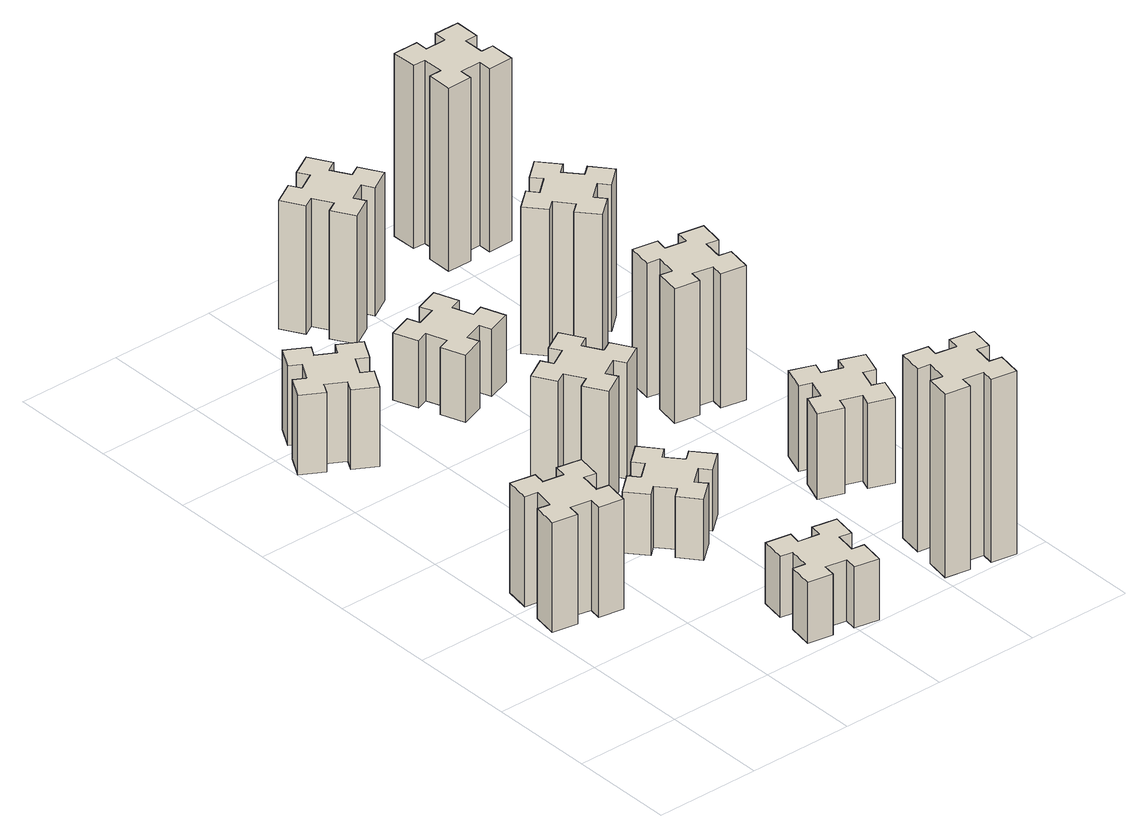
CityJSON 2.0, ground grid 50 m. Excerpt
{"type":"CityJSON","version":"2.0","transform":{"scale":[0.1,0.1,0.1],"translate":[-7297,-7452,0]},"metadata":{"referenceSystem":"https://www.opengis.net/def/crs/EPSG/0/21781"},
"CityObjects":{
"building1":{"type":"Building","attributes":{"class":"1000","function":"1000","usage":"1000","yearOfConstruction":2016,"roofType":"1000","measuredHeight":54,"storeysAboveGround":30,"storeysBelowGround":0},"geometry":[{"type":"Solid","lod":"1","boundaries":[[[[0,1,2,3,4,5,6,7,8,9,10,11,12,13,14,15,16,17,18,19]],[[17,16,20,21]],[[16,15,22,20]],[[15,14,23,22]],[[14,13,24,23]],[[13,12,25,24]],[[12,11,26,25]],[[11,10,27,26]],[[10,9,28,27]],[[9,8,29,28]],[[8,7,30,29]],[[7,6,31,30]],[[6,5,32,31]],[[5,4,33,32]],[[4,3,34,33]],[[3,2,35,34]],[[2,1,36,35]],[[1,0,37,36]],[[0,19,38,37]],[[19,18,39,38]],[[18,17,21,39]],[[24,25,26,27,28,29,30,31,32,33,34,35,36,37,38,39,21,20,22,23]]]]}]},
"building2":{"type":"Building","attributes":{"class":"1000","function":"1000","usage":"1000","yearOfConstruction":2016,"roofType":"1000","measuredHeight":39,"storeysAboveGround":30,"storeysBelowGround":0},"geometry":[{"type":"Solid","lod":"1","boundaries":[[[[40,41,42,43,44,45,46,47,48,49,50,51,52,53,54,55,56,57,58,59]],[[57,56,60,61]],[[56,55,62,60]],[[55,54,63,62]],[[54,53,64,63]],[[53,52,65,64]],[[52,51,66,65]],[[51,50,67,66]],[[50,49,68,67]],[[49,48,69,68]],[[48,47,70,69]],[[47,46,71,70]],[[46,45,72,71]],[[45,44,73,72]],[[44,43,74,73]],[[43,42,75,74]],[[42,41,76,75]],[[41,40,77,76]],[[40,59,78,77]],[[59,58,79,78]],[[58,57,61,79]],[[64,65,66,67,68,69,70,71,72,73,74,75,76,77,78,79,61,60,62,63]]]]}]},
"building3":{"type":"Building","attributes":{"class":"1000","function":"1000","usage":"1000","yearOfConstruction":2016,"roofType":"1000","measuredHeight":30,"storeysAboveGround":30,"storeysBelowGround":0},"geometry":[{"type":"Solid","lod":"1","boundaries":[[[[80,81,82,83,84,85,86,87,88,89,90,91,92,93,94,95,96,97,98,99]],[[97,96,100,101]],[[96,95,102,100]],[[95,94,103,102]],[[94,93,104,103]],[[93,92,105,104]],[[92,91,106,105]],[[91,90,107,106]],[[90,89,108,107]],[[89,88,109,108]],[[88,87,110,109]],[[87,86,111,110]],[[86,85,112,111]],[[85,84,113,112]],[[84,83,114,113]],[[83,82,115,114]],[[82,81,116,115]],[[81,80,117,116]],[[80,99,118,117]],[[99,98,119,118]],[[98,97,101,119]],[[104,105,106,107,108,109,110,111,112,113,114,115,116,117,118,119,101,100,102,103]]]]}]},
"building4":{"type":"Building","attributes":{"class":"1000","function":"1000","usage":"1000","yearOfConstruction":2016,"roofType":"1000","measuredHeight":30,"storeysAboveGround":30,"storeysBelowGround":0},"geometry":[{"type":"Solid","lod":"1","boundaries":[[[[120,121,122,123,124,125,126,127,128,129,130,131,132,133,134,135,136,137,138,139]],[[137,136,140,141]],[[136,135,142,140]],[[135,134,143,142]],[[134,133,144,143]],[[133,132,145,144]],[[132,131,146,145]],[[131,130,147,146]],[[130,129,148,147]],[[129,128,149,148]],[[128,127,150,149]],[[127,126,151,150]],[[126,125,152,151]],[[125,124,153,152]],[[124,123,154,153]],[[123,122,155,154]],[[122,121,156,155]],[[121,120,157,156]],[[120,139,158,157]],[[139,138,159,158]],[[138,137,141,159]],[[144,145,146,147,148,149,150,151,152,153,154,155,156,157,158,159,141,140,142,143]]]]}]},
"building5":{"type":"Building","attributes":{"class":"1000","function":"1000","usage":"1000","yearOfConstruction":2016,"roofType":"1000","measuredHeight":57,"storeysAboveGround":30,"storeysBelowGround":0},"geometry":[{"type":"Solid","lod":"1","boundaries":[[[[160,161,162,163,164,165,166,167,168,169,170,171,172,173,174,175,176,177,178,179]],[[177,176,180,181]],[[176,175,182,180]],[[175,174,183,182]],[[174,173,184,183]],[[173,172,185,184]],[[172,171,186,185]],[[171,170,187,186]],[[170,169,188,187]],[[169,168,189,188]],[[168,167,190,189]],[[167,166,191,190]],[[166,165,192,191]],[[165,164,193,192]],[[164,163,194,193]],[[163,162,195,194]],[[162,161,196,195]],[[161,160,197,196]],[[160,179,198,197]],[[179,178,199,198]],[[178,177,181,199]],[[184,185,186,187,188,189,190,191,192,193,194,195,196,197,198,199,181,180,182,183]]]]}]},
"building6":{"type":"Building","attributes":{"class":"1000","function":"1000","usage":"1000","yearOfConstruction":2016,"roofType":"1000","measuredHeight":33,"storeysAboveGround":30,"storeysBelowGround":0},"geometry":[{"type":"Solid","lod":"1","boundaries":[[[[200,201,202,203,204,205,206,207,208,209,210,211,212,213,214,215,216,217,218,219]],[[217,216,220,221]],[[216,215,222,220]],[[215,214,223,222]],[[214,213,224,223]],[[213,212,225,224]],[[212,211,226,225]],[[211,210,227,226]],[[210,209,228,227]],[[209,208,229,228]],[[208,207,230,229]],[[207,206,231,230]],[[206,205,232,231]],[[205,204,233,232]],[[204,203,234,233]],[[203,202,235,234]],[[202,201,236,235]],[[201,200,237,236]],[[200,219,238,237]],[[219,218,239,238]],[[218,217,221,239]],[[224,225,226,227,228,229,230,231,232,233,234,235,236,237,238,239,221,220,222,223]]]]}]},
"building7":{"type":"Building","attributes":{"class":"1000","function":"1000","usage":"1000","yearOfConstruction":2016,"roofType":"1000","measuredHeight":90,"storeysAboveGround":30,"storeysBelowGround":0},"geometry":[{"type":"Solid","lod":"1","boundaries":[[[[240,241,242,243,244,245,246,247,248,249,250,251,252,253,254,255,256,257,258,259]],[[257,256,260,261]],[[256,255,262,260]],[[255,254,263,262]],[[254,253,264,263]],[[253,252,265,264]],[[252,251,266,265]],[[251,250,267,266]],[[250,249,268,267]],[[249,248,269,268]],[[248,247,270,269]],[[247,246,271,270]],[[246,245,272,271]],[[245,244,273,272]],[[244,243,274,273]],[[243,242,275,274]],[[242,241,276,275]],[[241,240,277,276]],[[240,259,278,277]],[[259,258,279,278]],[[258,257,261,279]],[[264,265,266,267,268,269,270,271,272,273,274,275,276,277,278,279,261,260,262,263]]]]}]},
"building8":{"type":"Building","attributes":{"class":"1000","function":"1000","usage":"1000","yearOfConstruction":2016,"roofType":"1000","measuredHeight":63,"storeysAboveGround":30,"storeysBelowGround":0},"geometry":[{"type":"Solid","lod":"1","boundaries":[[[[280,281,282,283,284,285,286,287,288,289,290,291,292,293,294,295,296,297,298,299]],[[297,296,300,301]],[[296,295,302,300]],[[295,294,303,302]],[[294,293,304,303]],[[293,292,305,304]],[[292,291,306,305]],[[291,290,307,306]],[[290,289,308,307]],[[289,288,309,308]],[[288,287,310,309]],[[287,286,311,310]],[[286,285,312,311]],[[285,284,313,312]],[[284,283,314,313]],[[283,282,315,314]],[[282,281,316,315]],[[281,280,317,316]],[[280,299,318,317]],[[299,298,319,318]],[[298,297,301,319]],[[304,305,306,307,308,309,310,311,312,313,314,315,316,317,318,319,301,300,302,303]]]]}]},
"building9":{"type":"Building","attributes":{"class":"1000","function":"1000","usage":"1000","yearOfConstruction":2016,"roofType":"1000","measuredHeight":42,"storeysAboveGround":30,"storeysBelowGround":0},"geometry":[{"type":"Solid","lod":"1","boundaries":[[[[320,321,322,323,324,325,326,327,328,329,330,331,332,333,334,335,336,337,338,339]],[[337,336,340,341]],[[336,335,342,340]],[[335,334,343,342]],[[334,333,344,343]],[[333,332,345,344]],[[332,331,346,345]],[[331,330,347,346]],[[330,329,348,347]],[[329,328,349,348]],[[328,327,350,349]],[[327,326,351,350]],[[326,325,352,351]],[[325,324,353,352]],[[324,323,354,353]],[[323,322,355,354]],[[322,321,356,355]],[[321,320,357,356]],[[320,339,358,357]],[[339,338,359,358]],[[338,337,341,359]],[[344,345,346,347,348,349,350,351,352,353,354,355,356,357,358,359,341,340,342,343]]]]}]},
"building10":{"type":"Building","attributes":{"class":"1000","function":"1000","usage":"1000","yearOfConstruction":2016,"roofType":"1000","measuredHeight":66,"storeysAboveGround":30,"storeysBelowGround":0},"geometry":[{"type":"Solid","lod":"1","boundaries":[[[[360,361,362,363,364,365,366,367,368,369,370,371,372,373,374,375,376,377,378,379]],[[377,376,380,381]],[[376,375,382,380]],[[375,374,383,382]],[[374,373,384,383]],[[373,372,385,384]],[[372,371,386,385]],[[371,370,387,386]],[[370,369,388,387]],[[369,368,389,388]],[[368,367,390,389]],[[367,366,391,390]],[[366,365,392,391]],[[365,364,393,392]],[[364,363,394,393]],[[363,362,395,394]],[[362,361,396,395]],[[361,360,397,396]],[[360,379,398,397]],[[379,378,399,398]],[[378,377,381,399]],[[384,385,386,387,388,389,390,391,392,393,394,395,396,397,398,399,381,380,382,383]]]]}]},
"building11":{"type":"Building","attributes":{"class":"1000","function":"1000","usage":"1000","yearOfConstruction":2016,"roofType":"1000","measuredHeight":72,"storeysAboveGround":30,"storeysBelowGround":0},"geometry":[{"type":"Solid","lod":"1","boundaries":[[[[400,401,402,403,404,405,406,407,408,409,410,411,412,413,414,415,416,417,418,419]],[[417,416,420,421]],[[416,415,422,420]],[[415,414,423,422]],[[414,413,424,423]],[[413,412,425,424]],[[412,411,426,425]],[[411,410,427,426]],[[410,409,428,427]],[[409,408,429,428]],[[408,407,430,429]],[[407,406,431,430]],[[406,405,432,431]],[[405,404,433,432]],[[404,403,434,433]],[[403,402,435,434]],[[402,401,436,435]],[[401,400,437,436]],[[400,419,438,437]],[[419,418,439,438]],[[418,417,421,439]],[[424,425,426,427,428,429,430,431,432,433,434,435,436,437,438,439,421,420,422,423]]]]}]},
"building12":{"type":"Building","attributes":{"class":"1000","function":"1000","usage":"1000","yearOfConstruction":2016,"roofType":"1000","measuredHeight":90,"storeysAboveGround":30,"storeysBelowGround":0},"geometry":[{"type":"Solid","lod":"1","boundaries":[[[[440,441,442,443,444,445,446,447,448,449,450,451,452,453,454,455,456,457,458,459]],[[457,456,460,461]],[[456,455,462,460]],[[455,454,463,462]],[[454,453,464,463]],[[453,452,465,464]],[[452,451,466,465]],[[451,450,467,466]],[[450,449,468,467]],[[449,448,469,468]],[[448,447,470,469]],[[447,446,471,470]],[[446,445,472,471]],[[445,444,473,472]],[[444,443,474,473]],[[443,442,475,474]],[[442,441,476,475]],[[441,440,477,476]],[[440,459,478,477]],[[459,458,479,478]],[[458,457,461,479]],[[464,465,466,467,468,469,470,471,472,473,474,475,476,477,478,479,461,460,462,463]]]]}]}
},
"vertices":[
[335,877,0],[352,975,0],[411,965,0],[432,1083,0],[314,1104,0],[304,1045,0],[205,1062,0],[216,1121,0],[97,1142,0],[77,1024,0],[136,1014,0],[118,915,0],[59,926,0],[38,807,0],[157,787,0],[167,846,0],[265,828,0],[255,769,0],[373,748,0],[394,867,0],[265,828,540],[255,769,540],[167,846,540],[157,787,540],[38,807,540],[59,926,540],[118,915,540],[136,1014,540],[77,1024,540],[97,1142,540],[216,1121,540],[205,1062,540],[304,1045,540],[314,1104,540],[432,1083,540],[411,965,540],[352,975,540],[335,877,540],[394,867,540],[373,748,540],
[306,2327,0],[356,2414,0],[408,2384,0],[468,2488,0],[364,2548,0],[334,2496,0],[247,2546,0],[277,2598,0],[173,2658,0],[113,2554,0],[165,2524,0],[115,2437,0],[63,2467,0],[3,2363,0],[107,2303,0],[137,2355,0],[224,2305,0],[194,2253,0],[298,2193,0],[358,2297,0],[224,2305,390],[194,2253,390],[137,2355,390],[107,2303,390],[3,2363,390],[63,2467,390],[115,2437,390],[165,2524,390],[113,2554,390],[173,2658,390],[277,2598,390],[247,2546,390],[334,2496,390],[364,2548,390],[468,2488,390],[408,2384,390],[356,2414,390],[306,2327,390],[358,2297,390],[298,2193,390],
[876,274,0],[858,175,0],[799,186,0],[778,67,0],[897,47,0],[907,106,0],[1005,88,0],[995,29,0],[1113,8,0],[1134,127,0],[1075,137,0],[1092,235,0],[1151,225,0],[1172,343,0],[1054,364,0],[1044,305,0],[945,322,0],[956,381,0],[837,402,0],[817,284,0],[945,322,300],[956,381,300],[1044,305,300],[1054,364,300],[1172,343,300],[1151,225,300],[1092,235,300],[1075,137,300],[1134,127,300],[1113,8,300],[995,29,300],[1005,88,300],[907,106,300],[897,47,300],[778,67,300],[799,186,300],[858,175,300],[876,274,300],[817,284,300],[837,402,300],
[908,929,0],[984,993,0],[1023,947,0],[1115,1024,0],[1038,1116,0],[992,1078,0],[927,1154,0],[973,1193,0],[896,1285,0],[804,1208,0],[843,1162,0],[766,1097,0],[728,1143,0],[636,1066,0],[713,974,0],[759,1013,0],[823,936,0],[777,898,0],[854,806,0],[946,883,0],[823,936,300],[777,898,300],[759,1013,300],[713,974,300],[636,1066,300],[728,1143,300],[766,1097,300],[843,1162,300],[804,1208,300],[896,1285,300],[973,1193,300],[927,1154,300],[992,1078,300],[1038,1116,300],[1115,1024,300],[1023,947,300],[984,993,300],[908,929,300],[946,883,300],[854,806,300],
[755,1574,0],[805,1487,0],[753,1457,0],[813,1353,0],[917,1413,0],[887,1465,0],[974,1515,0],[1004,1463,0],[1108,1523,0],[1048,1627,0],[996,1597,0],[946,1684,0],[998,1714,0],[938,1818,0],[834,1758,0],[864,1706,0],[777,1656,0],[747,1708,0],[643,1648,0],[703,1544,0],[777,1656,570],[747,1708,570],[864,1706,570],[834,1758,570],[938,1818,570],[998,1714,570],[946,1684,570],[996,1597,570],[1048,1627,570],[1108,1523,570],[1004,1463,570],[974,1515,570],[887,1465,570],[917,1413,570],[813,1353,570],[753,1457,570],[805,1487,570],[755,1574,570],[703,1544,570],[643,1648,570],
[866,2305,0],[960,2339,0],[980,2283,0],[1093,2324,0],[1052,2437,0],[996,2416,0],[962,2510,0],[1018,2530,0],[977,2643,0],[864,2602,0],[885,2546,0],[791,2512,0],[770,2568,0],[657,2527,0],[699,2414,0],[755,2435,0],[789,2341,0],[733,2320,0],[774,2207,0],[887,2249,0],[789,2341,330],[733,2320,330],[755,2435,330],[699,2414,330],[657,2527,330],[770,2568,330],[791,2512,330],[885,2546,330],[864,2602,330],[977,2643,330],[1018,2530,330],[962,2510,330],[996,2416,330],[1052,2437,330],[1093,2324,330],[980,2283,330],[960,2339,330],[866,2305,330],[887,2249,330],[774,2207,330],
[1784,305,0],[1685,322,0],[1696,381,0],[1577,402,0],[1557,284,0],[1616,274,0],[1598,175,0],[1539,186,0],[1518,67,0],[1637,47,0],[1647,106,0],[1745,88,0],[1735,29,0],[1853,8,0],[1874,127,0],[1815,137,0],[1832,235,0],[1891,225,0],[1912,343,0],[1794,364,0],[1832,235,900],[1891,225,900],[1815,137,900],[1874,127,900],[1853,8,900],[1735,29,900],[1745,88,900],[1647,106,900],[1637,47,900],[1518,67,900],[1539,186,900],[1598,175,900],[1616,274,900],[1557,284,900],[1577,402,900],[1696,381,900],[1685,322,900],[1784,305,900],[1794,364,900],[1912,343,900],
[996,3177,0],[946,3264,0],[998,3294,0],[938,3398,0],[834,3338,0],[864,3286,0],[777,3236,0],[747,3288,0],[643,3228,0],[703,3124,0],[755,3154,0],[805,3067,0],[753,3037,0],[813,2933,0],[917,2993,0],[887,3045,0],[974,3095,0],[1004,3043,0],[1108,3103,0],[1048,3207,0],[974,3095,630],[1004,3043,630],[887,3045,630],[917,2993,630],[813,2933,630],[753,3037,630],[805,3067,630],[755,3154,630],[703,3124,630],[643,3228,630],[747,3288,630],[777,3236,630],[864,3286,630],[834,3338,630],[938,3398,630],[998,3294,630],[946,3264,630],[996,3177,630],[1048,3207,630],[1108,3103,630],
[1631,859,0],[1725,825,0],[1704,769,0],[1817,727,0],[1858,840,0],[1802,861,0],[1836,955,0],[1892,934,0],[1933,1047,0],[1820,1088,0],[1800,1032,0],[1706,1066,0],[1727,1122,0],[1614,1163,0],[1573,1050,0],[1629,1030,0],[1595,936,0],[1539,957,0],[1497,844,0],[1610,803,0],[1595,936,420],[1539,957,420],[1629,1030,420],[1573,1050,420],[1614,1163,420],[1727,1122,420],[1706,1066,420],[1800,1032,420],[1820,1088,420],[1933,1047,420],[1892,934,420],[1836,955,420],[1802,861,420],[1858,840,420],[1817,727,420],[1704,769,420],[1725,825,420],[1631,859,420],[1610,803,420],[1497,844,420],
[1547,1686,0],[1645,1668,0],[1635,1609,0],[1753,1588,0],[1774,1707,0],[1715,1717,0],[1732,1815,0],[1791,1805,0],[1812,1923,0],[1694,1944,0],[1684,1885,0],[1585,1902,0],[1596,1961,0],[1477,1982,0],[1457,1864,0],[1516,1854,0],[1498,1755,0],[1439,1766,0],[1418,1647,0],[1537,1627,0],[1498,1755,660],[1439,1766,660],[1516,1854,660],[1457,1864,660],[1477,1982,660],[1596,1961,660],[1585,1902,660],[1684,1885,660],[1694,1944,660],[1812,1923,660],[1791,1805,660],[1732,1815,660],[1715,1717,660],[1774,1707,660],[1753,1588,660],[1635,1609,660],[1645,1668,660],[1547,1686,660],[1537,1627,660],[1418,1647,660],
[1399,2393,0],[1463,2316,0],[1417,2278,0],[1494,2186,0],[1586,2263,0],[1548,2309,0],[1624,2373,0],[1663,2327,0],[1755,2404,0],[1678,2496,0],[1632,2458,0],[1567,2534,0],[1613,2573,0],[1536,2665,0],[1444,2588,0],[1483,2542,0],[1406,2477,0],[1368,2523,0],[1276,2446,0],[1353,2354,0],[1406,2477,720],[1368,2523,720],[1483,2542,720],[1444,2588,720],[1536,2665,720],[1613,2573,720],[1567,2534,720],[1632,2458,720],[1678,2496,720],[1755,2404,720],[1663,2327,720],[1624,2373,720],[1548,2309,720],[1586,2263,720],[1494,2186,720],[1417,2278,720],[1463,2316,720],[1399,2393,720],[1353,2354,720],[1276,2446,720],
[1565,3155,0],[1665,3155,0],[1665,3095,0],[1785,3095,0],[1785,3215,0],[1725,3215,0],[1725,3315,0],[1785,3315,0],[1785,3435,0],[1665,3435,0],[1665,3375,0],[1565,3375,0],[1565,3435,0],[1445,3435,0],[1445,3315,0],[1505,3315,0],[1505,3215,0],[1445,3215,0],[1445,3095,0],[1565,3095,0],[1505,3215,900],[1445,3215,900],[1505,3315,900],[1445,3315,900],[1445,3435,900],[1565,3435,900],[1565,3375,900],[1665,3375,900],[1665,3435,900],[1785,3435,900],[1785,3315,900],[1725,3315,900],[1725,3215,900],[1785,3215,900],[1785,3095,900],[1665,3095,900],[1665,3155,900],[1565,3155,900],[1565,3095,900],[1445,3095,900]
]}
